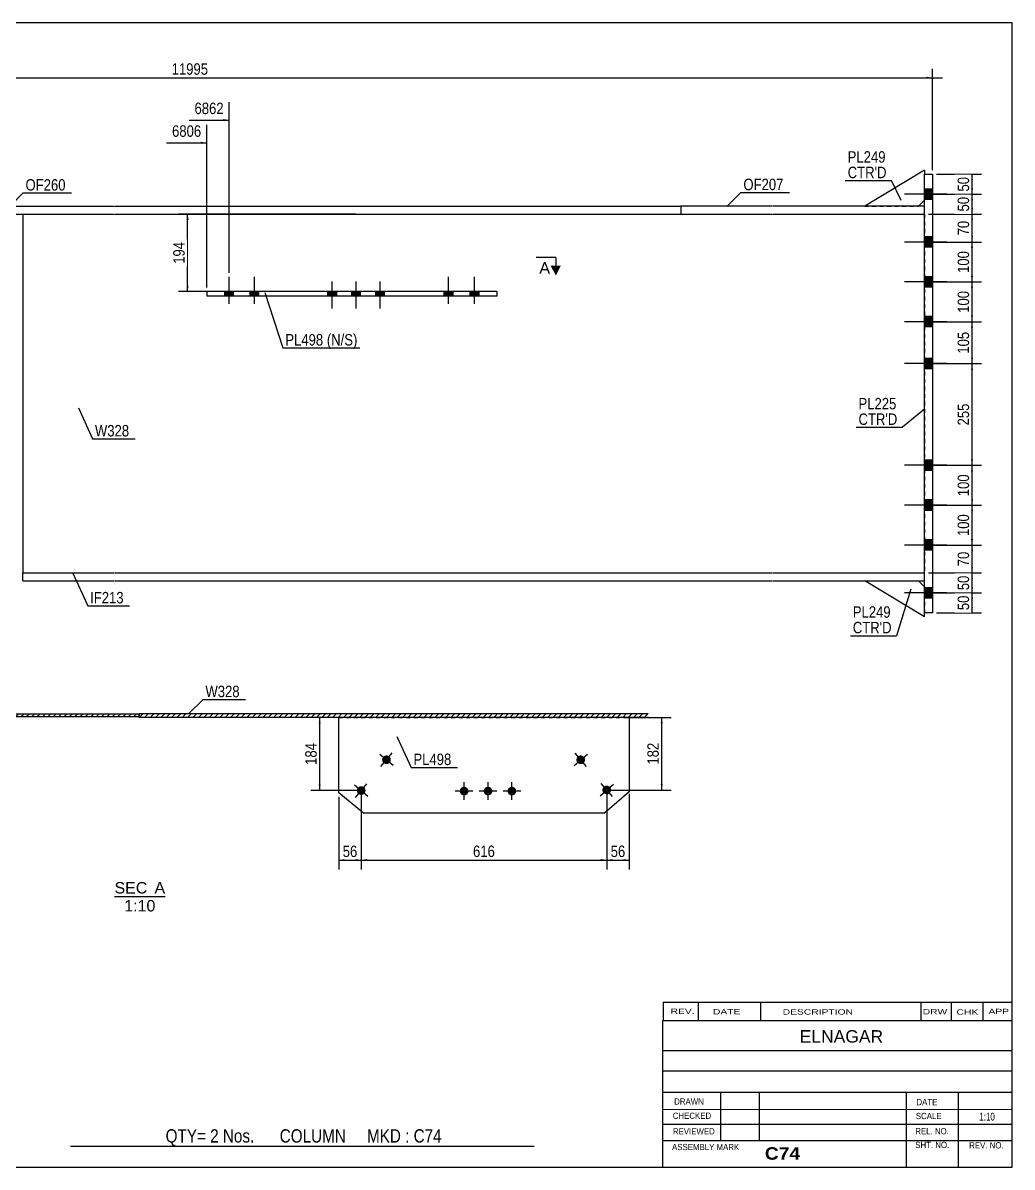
# Model space of a CAD drawing. Header units: millimetres. Extents: x -322 to 91, y -152 to 135.
# Drawn here: x -157.1 to 91, y -152.3 to 134.7 of the extents above; entities that cross this region are included whole.
import ezdxf

# ---------------------------------------------------------------- set-up
doc = ezdxf.new("R2010")
doc.units = ezdxf.units.MM
doc.linetypes.add('DXK_LINE_DOT1', pattern=[1.8814, 0.9407, -0.9407])
doc.styles.add('Arial', font='ARIAL.TTF', dxfattribs={"height": 0.2})
doc.styles.add('Arial Bold', font='ARIALBD.TTF', dxfattribs={"height": 0.2})
doc.styles.add('Arial Narrow', font='ARIALN.TTF', dxfattribs={"height": 0.2})

# ---------------------------------------------------------------- blocks, each defined once
blk = doc.blocks.new('Unknown-623345003-1210')
at = {"color": 5, "linetype": 'Continuous'}
for p, q in [((90.99, 134.65), (-319.01, 134.65)), ((-319.01, 134.65), (-319.01, -152.35)), ((90.99, -152.35), (90.99, 134.65)), ((-319.01, -152.35), (90.99, -152.35))]:
    blk.add_line(p, q, dxfattribs=at)
at = {"color": 174, "linetype": 'Continuous', "style": 'Arial'}
blk.add_text('Tekla structures', height=1.9102, rotation=90, dxfattribs=at).set_placement((-319.51, -151.85))
blk = doc.blocks.new('Unknown-623345003-12 - 4708')
at = {"color": 1, "linetype": 'Continuous'}
blk.add_line((-134.13, -84.47), (-121.45, -84.47), dxfattribs=at)
at = {"color": 0, "linetype": 'Continuous'}
for points in [[(-125.91, -83.72), (-125.91, -80.72), (-134.13, -80.72), (-134.13, -83.72)], [(-121.45, -83.72), (-121.45, -80.72), (-124.11, -80.72), (-124.11, -83.72)], [(-123.9, -88.22), (-123.9, -85.22), (-131.68, -85.22), (-131.68, -88.22)]]:
    blk.add_wipeout(points, dxfattribs=at)
at = {"color": 136, "linetype": 'Continuous', "style": 'Arial'}
for s, height, p in [('SEC', 2.865, (-134.13, -83.72)), ('A', 2.87, (-124.11, -83.72)), ('1:10', 2.865, (-131.68, -88.22))]:
    blk.add_text(s, height=height, dxfattribs=at).set_placement(p)
blk = doc.blocks.new('Bolt-623345003-1234 - 1231')
at = {"linetype": 'Continuous'}
for points in [[(-78.49, 67.28), (-80.69, 67.28), (-80.69, 66.08), (-78.49, 66.08)], [(-72.49, 67.28), (-74.69, 67.28), (-74.69, 66.08), (-72.49, 66.08)], [(-66.49, 67.28), (-68.69, 67.28), (-68.69, 66.08), (-66.49, 66.08)]]:
    blk.add_hatch(color=3, dxfattribs=at).paths.add_polyline_path(points)
at = {"color": 3, "linetype": 'Continuous'}
for p, q in [((-79.59, 69.78), (-79.59, 62.98)), ((-73.59, 69.78), (-73.59, 62.98)), ((-67.59, 69.78), (-67.59, 62.98)), ((-80.69, 67.28), (-80.69, 66.08)), ((-78.49, 67.28), (-78.49, 66.08)), ((-74.69, 67.28), (-74.69, 66.08)), ((-72.49, 67.28), (-72.49, 66.08)), ((-68.69, 67.28), (-68.69, 66.08)), ((-66.49, 67.28), (-66.49, 66.08))]:
    blk.add_line(p, q, dxfattribs=at)
blk = doc.blocks.new('Part-623345003-1303 - 1231')
at = {"color": 2, "linetype": 'Continuous'}
for p, q in [((69.03, 97.68), (54.03, 88.68)), ((69.03, 97.68), (69.03, 96.68)), ((67.53, 88.68), (69.03, 90.18))]:
    blk.add_line(p, q, dxfattribs=at)
at = {"color": 7, "linetype": 'DXK_LINE_DOT1'}
for p, q in [((69.03, 90.18), (69.03, 96.68)), ((54.03, 88.68), (67.53, 88.68))]:
    blk.add_line(p, q, dxfattribs=at)
blk = doc.blocks.new('Part-623345003-1332 - 1231')
at = {"color": 2, "linetype": 'Continuous'}
for p, q in [((69.03, 96.68), (71.03, 96.68)), ((69.03, -13.32), (69.03, 96.68)), ((71.03, 96.68), (71.03, -13.32)), ((71.03, -13.32), (69.03, -13.32))]:
    blk.add_line(p, q, dxfattribs=at)
blk = doc.blocks.new('Part-623345003-1361 - 1231')
at = {"color": 2, "linetype": 'Continuous'}
for p, q in [((69.03, -14.32), (54.03, -5.32)), ((67.53, -5.32), (69.03, -6.82)), ((69.03, -14.32), (69.03, -13.32))]:
    blk.add_line(p, q, dxfattribs=at)
at = {"color": 7, "linetype": 'DXK_LINE_DOT1'}
for p, q in [((54.03, -5.32), (67.53, -5.32)), ((69.03, -6.82), (69.03, -13.32))]:
    blk.add_line(p, q, dxfattribs=at)
blk = doc.blocks.new('Bolt-623345003-1441 - 1231')
at = {"linetype": 'Continuous'}
for points in [[(69.03, 92.98), (69.03, 90.38), (71.03, 90.38), (71.03, 92.98)], [(69.03, 92.98), (69.03, 90.38), (71.03, 90.38), (71.03, 92.98)], [(69.03, 80.98), (69.03, 78.38), (71.03, 78.38), (71.03, 80.98)], [(69.03, 80.98), (69.03, 78.38), (71.03, 78.38), (71.03, 80.98)], [(69.03, 70.98), (69.03, 68.38), (71.03, 68.38), (71.03, 70.98)], [(69.03, 70.98), (69.03, 68.38), (71.03, 68.38), (71.03, 70.98)], [(69.03, 60.98), (69.03, 58.38), (71.03, 58.38), (71.03, 60.98)], [(69.03, 60.98), (69.03, 58.38), (71.03, 58.38), (71.03, 60.98)], [(69.03, 50.48), (69.03, 47.88), (71.03, 47.88), (71.03, 50.48)], [(69.03, 50.48), (69.03, 47.88), (71.03, 47.88), (71.03, 50.48)], [(69.03, 24.98), (69.03, 22.38), (71.03, 22.38), (71.03, 24.98)], [(69.03, 24.98), (69.03, 22.38), (71.03, 22.38), (71.03, 24.98)], [(69.03, 14.98), (69.03, 12.38), (71.03, 12.38), (71.03, 14.98)], [(69.03, 14.98), (69.03, 12.38), (71.03, 12.38), (71.03, 14.98)], [(69.03, 4.98), (69.03, 2.38), (71.03, 2.38), (71.03, 4.98)], [(69.03, 4.98), (69.03, 2.38), (71.03, 2.38), (71.03, 4.98)], [(69.03, -7.02), (69.03, -9.62), (71.03, -9.62), (71.03, -7.02)], [(69.03, -7.02), (69.03, -9.62), (71.03, -9.62), (71.03, -7.02)]]:
    blk.add_hatch(color=3, dxfattribs=at).paths.add_polyline_path(points)
at = {"color": 3, "linetype": 'Continuous'}
for p, q in [((71.03, 92.98), (69.03, 92.98)), ((71.03, 92.98), (69.03, 92.98)), ((74.62, 91.68), (64.03, 91.68)), ((74.62, 91.68), (64.03, 91.68)), ((71.03, 90.38), (69.03, 90.38)), ((71.03, 90.38), (69.03, 90.38)), ((71.03, 80.98), (69.03, 80.98)), ((71.03, 80.98), (69.03, 80.98)), ((74.62, 79.68), (64.03, 79.68)), ((74.62, 79.68), (64.03, 79.68)), ((71.03, 78.38), (69.03, 78.38)), ((71.03, 78.38), (69.03, 78.38)), ((74.62, 69.68), (64.03, 69.68)), ((74.62, 69.68), (64.03, 69.68)), ((71.03, 70.98), (69.03, 70.98)), ((71.03, 70.98), (69.03, 70.98)), ((71.03, 68.38), (69.03, 68.38)), ((71.03, 68.38), (69.03, 68.38)), ((71.03, 60.98), (69.03, 60.98)), ((71.03, 60.98), (69.03, 60.98)), ((74.62, 59.68), (64.03, 59.68)), ((74.62, 59.68), (64.03, 59.68)), ((71.03, 58.38), (69.03, 58.38)), ((71.03, 58.38), (69.03, 58.38)), ((74.62, 49.18), (64.03, 49.18)), ((74.62, 49.18), (64.03, 49.18)), ((71.03, 50.48), (69.03, 50.48)), ((71.03, 50.48), (69.03, 50.48)), ((71.03, 47.88), (69.03, 47.88)), ((71.03, 47.88), (69.03, 47.88)), ((74.62, 23.68), (64.03, 23.68)), ((74.62, 23.68), (64.03, 23.68)), ((71.03, 24.98), (69.03, 24.98)), ((71.03, 24.98), (69.03, 24.98)), ((71.03, 22.38), (69.03, 22.38)), ((71.03, 22.38), (69.03, 22.38)), ((71.03, 14.98), (69.03, 14.98)), ((71.03, 14.98), (69.03, 14.98)), ((74.62, 13.68), (64.03, 13.68)), ((74.62, 13.68), (64.03, 13.68)), ((71.03, 12.38), (69.03, 12.38)), ((71.03, 12.38), (69.03, 12.38)), ((74.62, 3.68), (64.03, 3.68)), ((74.62, 3.68), (64.03, 3.68)), ((71.03, 4.98), (69.03, 4.98)), ((71.03, 4.98), (69.03, 4.98)), ((71.03, 2.38), (69.03, 2.38)), ((71.03, 2.38), (69.03, 2.38)), ((74.62, -8.32), (64.03, -8.32)), ((74.62, -8.32), (64.03, -8.32)), ((71.03, -7.02), (69.03, -7.02)), ((71.03, -7.02), (69.03, -7.02)), ((71.03, -9.62), (69.03, -9.62)), ((71.03, -9.62), (69.03, -9.62))]:
    blk.add_line(p, q, dxfattribs=at)
blk = doc.blocks.new('Part-623345003-1479 - 1231')
at = {"color": 2, "linetype": 'Continuous'}
for p, q in [((-157.11, -5.32), (-157.11, -3.32)), ((-157.11, -3.32), (-134.11, -3.32)), ((-157.11, -5.32), (-134.11, -5.32)), ((-134.01, -3.32), (-15.17, -3.32)), ((-134.01, -5.32), (-15.17, -5.32)), ((-15.07, -3.32), (30.93, -3.32)), ((-15.07, -5.32), (30.93, -5.32)), ((31.03, -3.32), (69.03, -3.32)), ((31.03, -5.32), (69.03, -5.32)), ((69.03, -5.32), (69.03, -3.32))]:
    blk.add_line(p, q, dxfattribs=at)
blk = doc.blocks.new('Bolt-623345003-1548 - 1231')
at = {"linetype": 'Continuous'}
for points in [[(-51.43, 66.08), (-49.23, 66.08), (-49.23, 67.28), (-51.43, 67.28)], [(-44.91, 66.08), (-42.71, 66.08), (-42.71, 67.28), (-44.91, 67.28)]]:
    blk.add_hatch(color=3, dxfattribs=at).paths.add_polyline_path(points)
at = {"color": 3, "linetype": 'Continuous'}
for p, q in [((-50.33, 64.18), (-50.33, 70.98)), ((-43.81, 64.18), (-43.81, 70.98)), ((-51.43, 66.08), (-51.43, 67.28)), ((-49.23, 66.08), (-49.23, 67.28)), ((-44.91, 66.08), (-44.91, 67.28)), ((-42.71, 66.08), (-42.71, 67.28))]:
    blk.add_line(p, q, dxfattribs=at)
blk = doc.blocks.new('Part-623345003-1545 - 1231')
at = {"color": 2, "linetype": 'Continuous'}
for p, q in [((-187.11, 88.68), (-187.11, 86.68)), ((-187.11, 88.68), (-134.11, 88.68)), ((-187.11, 86.68), (-134.11, 86.68)), ((-134.01, 88.68), (-15.17, 88.68)), ((-134.01, 86.68), (-15.17, 86.68)), ((-15.07, 88.68), (7.93, 88.68)), ((-15.07, 86.68), (7.93, 86.68)), ((7.93, 88.68), (7.93, 86.68))]:
    blk.add_line(p, q, dxfattribs=at)
blk = doc.blocks.new('Bolt-623345003-1546 - 1231')
at = {"linetype": 'Continuous'}
for points in [[(-106.48, 66.08), (-104.28, 66.08), (-104.28, 67.28), (-106.48, 67.28)], [(-100.14, 66.08), (-97.94, 66.08), (-97.94, 67.28), (-100.14, 67.28)]]:
    blk.add_hatch(color=3, dxfattribs=at).paths.add_polyline_path(points)
at = {"color": 3, "linetype": 'Continuous'}
for p, q in [((-105.38, 64.18), (-105.38, 70.98)), ((-99.04, 64.18), (-99.04, 70.98)), ((-106.48, 66.08), (-106.48, 67.28)), ((-104.28, 66.08), (-104.28, 67.28)), ((-100.14, 66.08), (-100.14, 67.28)), ((-97.94, 66.08), (-97.94, 67.28))]:
    blk.add_line(p, q, dxfattribs=at)
blk = doc.blocks.new('Part-623345003-1553 - 1231')
at = {"color": 2, "linetype": 'Continuous'}
for p, q in [((7.93, 88.68), (7.93, 86.68)), ((30.93, 88.68), (7.93, 88.68)), ((7.93, 86.68), (30.93, 86.68)), ((69.03, 88.68), (31.03, 88.68)), ((31.03, 86.68), (69.03, 86.68)), ((69.03, 86.68), (69.03, 88.68))]:
    blk.add_line(p, q, dxfattribs=at)
blk = doc.blocks.new('Part-623345003-1558 - 1231')
at = {"color": 2, "linetype": 'Continuous'}
blk.add_line((-157.11, 86.68), (-157.11, -3.32), dxfattribs=at)
at = {"color": 7, "linetype": 'DXK_LINE_DOT1'}
for p, q in [((-157.11, 86.68), (-134.11, 86.68)), ((-134.01, 86.68), (-15.17, 86.68)), ((-15.07, 86.68), (30.93, 86.68)), ((31.03, 86.68), (69.03, 86.68)), ((69.03, 86.68), (69.03, -3.32)), ((-157.11, -3.32), (-134.11, -3.32)), ((-134.01, -3.32), (-15.17, -3.32)), ((-15.07, -3.32), (30.93, -3.32)), ((31.03, -3.32), (69.03, -3.32))]:
    blk.add_line(p, q, dxfattribs=at)
blk = doc.blocks.new('Part-623345003-2107 - 1231')
at = {"color": 2, "linetype": 'Continuous'}
for p, q in [((-38.17, 67.28), (-111.01, 67.28)), ((-111.01, 67.28), (-111.01, 66.08)), ((-38.17, 66.08), (-111.01, 66.08)), ((-104.83, 66.08), (-104.83, 67.28)), ((-44.38, 66.08), (-44.38, 67.28)), ((-38.17, 66.08), (-38.17, 67.28))]:
    blk.add_line(p, q, dxfattribs=at)
blk = doc.blocks.new('Part-623345003-4717 - 4708')
at = {"linetype": 'Continuous'}
h = blk.add_hatch(dxfattribs=at)
h.set_pattern_fill('', scale=0.3, style=0, pattern_type=0)
h.set_pattern_definition([(45, (-0.2962, -38.53665), (-0.673519, 0.673519), [])])
h.paths.add_polyline_path([(-0.3, -39.54), (-0.3, -38.54), (-127.99, -38.54), (-127.99, -39.54)])
at = {"color": 2, "linetype": 'Continuous'}
for p, q in [((-127.99, -38.54), (-102.99, -38.54)), ((-127.99, -39.54), (-127.99, -38.54)), ((-102.99, -39.54), (-127.99, -39.54)), ((-102.89, -38.54), (-0.3, -38.54)), ((-0.3, -39.54), (-102.89, -39.54))]:
    blk.add_line(p, q, dxfattribs=at)
blk = doc.blocks.new('Part-623345003-4737 - 4708')
at = {"linetype": 'Continuous'}
h = blk.add_hatch(dxfattribs=at)
h.set_pattern_fill('', scale=0.3, style=0, pattern_type=0)
h.set_pattern_definition([(45, (-244.3778, -38.63665), (-0.673519, 0.673519), [])])
h.paths.add_polyline_path([(-127.99, -38.64), (-244.38, -38.64), (-244.38, -39.44), (-127.99, -39.44)])
at = {"color": 2, "linetype": 'Continuous'}
for p, q in [((-244.38, -38.64), (-153.09, -38.64)), ((-244.38, -39.44), (-244.38, -38.64)), ((-153.09, -39.44), (-244.38, -39.44)), ((-152.99, -38.64), (-127.99, -38.64)), ((-127.99, -39.44), (-152.99, -39.44)), ((-127.99, -38.64), (-127.99, -39.44))]:
    blk.add_line(p, q, dxfattribs=at)
blk = doc.blocks.new('Part-623345003-4730 - 4708')
at = {"color": 2, "linetype": 'Continuous'}
for p, q in [((-77.89, -58.45), (-77.89, -39.54)), ((-5.04, -39.54), (-5.04, -58.18)), ((-71.71, -63.53), (-77.89, -58.45)), ((-5.04, -58.18), (-11.26, -63.53)), ((-11.26, -63.53), (-71.71, -63.53))]:
    blk.add_line(p, q, dxfattribs=at)
at = {"color": 7, "linetype": 'DXK_LINE_DOT1'}
blk.add_line((-77.89, -39.54), (-5.04, -39.54), dxfattribs=at)
blk = doc.blocks.new('Bolt-623345003-4743 - 4708')
at = {"linetype": 'Continuous'}
for points in [[(-18.04, -50.89, -1), (-16.37, -49.46, -1)], [(-11.52, -58.48, -1), (-9.85, -57.04, -1)]]:
    blk.add_hatch(color=3, dxfattribs=at).paths.add_polyline_path(points)
at = {"color": 3, "linetype": 'Continuous'}
for p, q in [((-18.87, -51.61), (-15.54, -48.74)), ((-15.77, -51.85), (-18.64, -48.51)), ((-12.35, -59.19), (-9.02, -56.33)), ((-9.25, -59.43), (-12.12, -56.09))]:
    blk.add_line(p, q, dxfattribs=at)
blk = doc.blocks.new('Bolt-623345003-4744 - 4708')
at = {"linetype": 'Continuous'}
for points in [[(-66.77, -49.47, -1), (-65.07, -50.86, -1)], [(-73.11, -57.2, -1), (-71.41, -58.59, -1)]]:
    blk.add_hatch(color=3, dxfattribs=at).paths.add_polyline_path(points)
at = {"color": 3, "linetype": 'Continuous'}
for p, q in [((-67.62, -48.77), (-64.22, -51.56)), ((-67.31, -51.87), (-64.52, -48.47)), ((-73.96, -56.5), (-70.56, -59.29)), ((-73.66, -59.6), (-70.87, -56.2))]:
    blk.add_line(p, q, dxfattribs=at)
blk = doc.blocks.new('Bolt-623345003-4745 - 4708')
at = {"linetype": 'Continuous'}
for points in [[(-47.56, -58.03, -1), (-45.36, -58.03, -1)], [(-41.56, -58.03, -1), (-39.36, -58.03, -1)], [(-35.56, -58.03, -1), (-33.36, -58.03, -1)]]:
    blk.add_hatch(color=3, dxfattribs=at).paths.add_polyline_path(points)
at = {"color": 3, "linetype": 'Continuous'}
for p, q in [((-46.46, -60.23), (-46.46, -55.83)), ((-40.46, -60.23), (-40.46, -55.83)), ((-34.46, -60.23), (-34.46, -55.83)), ((-44.26, -58.03), (-48.66, -58.03)), ((-38.26, -58.03), (-42.66, -58.03)), ((-32.26, -58.03), (-36.66, -58.03))]:
    blk.add_line(p, q, dxfattribs=at)
blk = doc.blocks.new('StraightDimension-623345003-1815 - 1231')
at = {"linetype": 'Continuous'}
for points in [[(-300, 120.65), (-301.5, 120.9), (-300, 121.15)], [(69.53, 121.15), (71.03, 120.9), (69.53, 120.65)]]:
    blk.add_hatch(color=7, dxfattribs=at).paths.add_polyline_path(points)
at = {"color": 7, "linetype": 'Continuous'}
for p, q in [((-301.5, 120.9), (-304, 120.9)), ((-301.5, 91.18), (-301.5, 123.15)), ((-301.5, 120.9), (71.03, 120.9)), ((71.03, 97.68), (71.03, 123.15)), ((71.03, 120.9), (73.53, 120.9))]:
    blk.add_line(p, q, dxfattribs=at)
at = {"color": 0}
blk.add_wipeout([(-110.06, 121.05), (-110.06, 125.25), (-120.4, 125.25), (-120.4, 121.05)], dxfattribs=at)
at = {"color": 3, "style": 'Arial Narrow'}
blk.add_text('11995', height=2.863, dxfattribs=at).set_placement((-119.8, 121.65))
blk = doc.blocks.new('StraightDimension-623345003-4578 - 1231')
at = {"linetype": 'Continuous'}
for points in [[(80.69, 22.18), (80.94, 23.68), (81.19, 22.18)], [(81.19, 15.18), (80.94, 13.68), (80.69, 15.18)]]:
    blk.add_hatch(color=7, dxfattribs=at).paths.add_polyline_path(points)
at = {"color": 7, "linetype": 'Continuous'}
for p, q in [((70.03, 23.68), (83.34, 23.68)), ((80.94, 13.68), (80.94, 23.68)), ((70.03, 13.68), (83.34, 13.68))]:
    blk.add_line(p, q, dxfattribs=at)
at = {"color": 0}
blk.add_wipeout([(80.79, 22.02), (76.59, 22.02), (76.59, 15.33), (80.79, 15.33)], dxfattribs=at)
at = {"color": 3, "style": 'Arial Narrow'}
blk.add_text('100', height=2.863, rotation=90.0002, dxfattribs=at).set_placement((80.19, 15.93))
blk = doc.blocks.new('StraightDimension-623345003-5967 - 1231')
at = {"linetype": 'Continuous'}
blk.add_hatch(color=7, dxfattribs=at).paths.add_polyline_path([(-112.51, 104.83), (-111.01, 104.58), (-112.51, 104.33)])
at = {"color": 7, "linetype": 'Continuous'}
for p, q in [((-111.01, 68.28), (-111.01, 109.08)), ((-121.08, 104.58), (-111.01, 104.58))]:
    blk.add_line(p, q, dxfattribs=at)
at = {"color": 0}
blk.add_wipeout([(-111.79, 105.48), (-111.79, 109.68), (-120.3, 109.68), (-120.3, 105.48)], dxfattribs=at)
at = {"color": 3, "style": 'Arial Narrow'}
blk.add_text('6806', height=2.863, dxfattribs=at).set_placement((-119.7, 106.08))
blk = doc.blocks.new('StraightDimension-623345003-3704 - 1231')
at = {"linetype": 'Continuous'}
for points in [[(-116.05, 85.18), (-115.8, 86.68), (-115.55, 85.18)], [(-115.55, 68.78), (-115.8, 67.28), (-116.05, 68.78)]]:
    blk.add_hatch(color=7, dxfattribs=at).paths.add_polyline_path(points)
at = {"color": 7, "linetype": 'Continuous'}
for p, q in [((-73.59, 86.68), (-118.05, 86.68)), ((-115.8, 67.28), (-115.8, 86.68)), ((-94.64, 67.28), (-118.05, 67.28))]:
    blk.add_line(p, q, dxfattribs=at)
at = {"color": 0}
blk.add_wipeout([(-115.95, 80.32), (-120.15, 80.32), (-120.15, 73.63), (-115.95, 73.63)], dxfattribs=at)
at = {"color": 3, "style": 'Arial Narrow'}
blk.add_text('194', height=2.863, rotation=90.0002, dxfattribs=at).set_placement((-116.55, 74.23))
blk = doc.blocks.new('StraightDimension-623345003-4577 - 1231')
at = {"linetype": 'Continuous'}
for points in [[(80.69, 47.68), (80.94, 49.18), (81.19, 47.68)], [(81.19, 25.18), (80.94, 23.68), (80.69, 25.18)]]:
    blk.add_hatch(color=7, dxfattribs=at).paths.add_polyline_path(points)
at = {"color": 7, "linetype": 'Continuous'}
for p, q in [((70.03, 49.18), (83.34, 49.18)), ((80.94, 23.68), (80.94, 49.18)), ((70.03, 23.68), (83.34, 23.68))]:
    blk.add_line(p, q, dxfattribs=at)
at = {"color": 0}
blk.add_wipeout([(80.79, 39.77), (76.59, 39.77), (76.59, 33.08), (80.79, 33.08)], dxfattribs=at)
at = {"color": 3, "style": 'Arial Narrow'}
blk.add_text('255', height=2.863, rotation=90.0002, dxfattribs=at).set_placement((80.19, 33.68))
blk = doc.blocks.new('StraightDimension-623345003-4573 - 1231')
at = {"linetype": 'Continuous'}
for points in [[(80.69, 85.18), (80.94, 86.68), (81.19, 85.18)], [(81.19, 81.18), (80.94, 79.68), (80.69, 81.18)]]:
    blk.add_hatch(color=7, dxfattribs=at).paths.add_polyline_path(points)
at = {"color": 7, "linetype": 'Continuous'}
for p, q in [((70.03, 86.68), (83.34, 86.68)), ((80.94, 79.68), (80.94, 86.68)), ((70.03, 79.68), (83.34, 79.68))]:
    blk.add_line(p, q, dxfattribs=at)
at = {"color": 0}
blk.add_wipeout([(80.79, 85.6), (76.59, 85.6), (76.59, 80.75), (80.79, 80.75)], dxfattribs=at)
at = {"color": 3, "style": 'Arial Narrow'}
blk.add_text('70', height=2.863, rotation=90.0002, dxfattribs=at).set_placement((80.19, 81.35))
blk = doc.blocks.new('StraightDimension-623345003-4580 - 1231')
at = {"linetype": 'Continuous'}
for points in [[(80.69, 2.18), (80.94, 3.68), (81.19, 2.18)], [(81.19, -1.82), (80.94, -3.32), (80.69, -1.82)]]:
    blk.add_hatch(color=7, dxfattribs=at).paths.add_polyline_path(points)
at = {"color": 7, "linetype": 'Continuous'}
for p, q in [((70.03, 3.68), (83.34, 3.68)), ((80.94, -3.32), (80.94, 3.68)), ((70.03, -3.32), (83.34, -3.32))]:
    blk.add_line(p, q, dxfattribs=at)
at = {"color": 0}
blk.add_wipeout([(80.79, 2.6), (76.59, 2.6), (76.59, -2.25), (80.79, -2.25)], dxfattribs=at)
at = {"color": 3, "style": 'Arial Narrow'}
blk.add_text('70', height=2.863, rotation=90.0002, dxfattribs=at).set_placement((80.19, -1.65))
blk = doc.blocks.new('StraightDimension-623345003-4574 - 1231')
at = {"linetype": 'Continuous'}
for points in [[(80.69, 78.18), (80.94, 79.68), (81.19, 78.18)], [(81.19, 71.18), (80.94, 69.68), (80.69, 71.18)]]:
    blk.add_hatch(color=7, dxfattribs=at).paths.add_polyline_path(points)
at = {"color": 7, "linetype": 'Continuous'}
for p, q in [((70.03, 79.68), (83.34, 79.68)), ((80.94, 69.68), (80.94, 79.68)), ((70.03, 69.68), (83.34, 69.68))]:
    blk.add_line(p, q, dxfattribs=at)
at = {"color": 0}
blk.add_wipeout([(80.79, 78.02), (76.59, 78.02), (76.59, 71.33), (80.79, 71.33)], dxfattribs=at)
at = {"color": 3, "style": 'Arial Narrow'}
blk.add_text('100', height=2.863, rotation=90.0002, dxfattribs=at).set_placement((80.19, 71.93))
blk = doc.blocks.new('StraightDimension-623345003-4571 - 1231')
at = {"linetype": 'Continuous'}
for points in [[(80.69, 95.18), (80.94, 96.68), (81.19, 95.18)], [(81.19, 93.18), (80.94, 91.68), (80.69, 93.18)]]:
    blk.add_hatch(color=7, dxfattribs=at).paths.add_polyline_path(points)
at = {"color": 7, "linetype": 'Continuous'}
for p, q in [((72.03, 96.68), (83.34, 96.68)), ((80.94, 91.68), (80.94, 96.68)), ((70.03, 91.68), (83.34, 91.68))]:
    blk.add_line(p, q, dxfattribs=at)
at = {"color": 0}
blk.add_wipeout([(80.79, 96.6), (76.59, 96.6), (76.59, 91.75), (80.79, 91.75)], dxfattribs=at)
at = {"color": 3, "style": 'Arial Narrow'}
blk.add_text('50', height=2.863, rotation=90.0002, dxfattribs=at).set_placement((80.19, 92.35))
blk = doc.blocks.new('StraightDimension-623345003-4572 - 1231')
at = {"linetype": 'Continuous'}
for points in [[(80.69, 90.18), (80.94, 91.68), (81.19, 90.18)], [(81.19, 88.18), (80.94, 86.68), (80.69, 88.18)]]:
    blk.add_hatch(color=7, dxfattribs=at).paths.add_polyline_path(points)
at = {"color": 7, "linetype": 'Continuous'}
for p, q in [((70.03, 91.68), (83.34, 91.68)), ((80.94, 86.68), (80.94, 91.68)), ((70.03, 86.68), (83.34, 86.68))]:
    blk.add_line(p, q, dxfattribs=at)
at = {"color": 0}
blk.add_wipeout([(80.79, 91.6), (76.59, 91.6), (76.59, 86.75), (80.79, 86.75)], dxfattribs=at)
at = {"color": 3, "style": 'Arial Narrow'}
blk.add_text('50', height=2.863, rotation=90.0002, dxfattribs=at).set_placement((80.19, 87.35))
blk = doc.blocks.new('StraightDimension-623345003-4575 - 1231')
at = {"linetype": 'Continuous'}
for points in [[(80.69, 68.18), (80.94, 69.68), (81.19, 68.18)], [(81.19, 61.18), (80.94, 59.68), (80.69, 61.18)]]:
    blk.add_hatch(color=7, dxfattribs=at).paths.add_polyline_path(points)
at = {"color": 7, "linetype": 'Continuous'}
for p, q in [((70.03, 69.68), (83.34, 69.68)), ((80.94, 59.68), (80.94, 69.68)), ((70.03, 59.68), (83.34, 59.68))]:
    blk.add_line(p, q, dxfattribs=at)
at = {"color": 0}
blk.add_wipeout([(80.79, 68.02), (76.59, 68.02), (76.59, 61.33), (80.79, 61.33)], dxfattribs=at)
at = {"color": 3, "style": 'Arial Narrow'}
blk.add_text('100', height=2.863, rotation=90.0002, dxfattribs=at).set_placement((80.19, 61.93))
blk = doc.blocks.new('StraightDimension-623345003-4576 - 1231')
at = {"linetype": 'Continuous'}
for points in [[(80.69, 58.18), (80.94, 59.68), (81.19, 58.18)], [(81.19, 50.68), (80.94, 49.18), (80.69, 50.68)]]:
    blk.add_hatch(color=7, dxfattribs=at).paths.add_polyline_path(points)
at = {"color": 7, "linetype": 'Continuous'}
for p, q in [((70.03, 59.68), (83.34, 59.68)), ((80.94, 49.18), (80.94, 59.68)), ((70.03, 49.18), (83.34, 49.18))]:
    blk.add_line(p, q, dxfattribs=at)
at = {"color": 0}
blk.add_wipeout([(80.79, 57.77), (76.59, 57.77), (76.59, 51.08), (80.79, 51.08)], dxfattribs=at)
at = {"color": 3, "style": 'Arial Narrow'}
blk.add_text('105', height=2.863, rotation=90.0002, dxfattribs=at).set_placement((80.19, 51.68))
blk = doc.blocks.new('StraightDimension-623345003-4579 - 1231')
at = {"linetype": 'Continuous'}
for points in [[(80.69, 12.18), (80.94, 13.68), (81.19, 12.18)], [(81.19, 5.18), (80.94, 3.68), (80.69, 5.18)]]:
    blk.add_hatch(color=7, dxfattribs=at).paths.add_polyline_path(points)
at = {"color": 7, "linetype": 'Continuous'}
for p, q in [((70.03, 13.68), (83.34, 13.68)), ((80.94, 3.68), (80.94, 13.68)), ((70.03, 3.68), (83.34, 3.68))]:
    blk.add_line(p, q, dxfattribs=at)
at = {"color": 0}
blk.add_wipeout([(80.79, 12.02), (76.59, 12.02), (76.59, 5.33), (80.79, 5.33)], dxfattribs=at)
at = {"color": 3, "style": 'Arial Narrow'}
blk.add_text('100', height=2.863, rotation=90.0002, dxfattribs=at).set_placement((80.19, 5.93))
blk = doc.blocks.new('StraightDimension-623345003-4581 - 1231')
at = {"linetype": 'Continuous'}
for points in [[(80.69, -4.82), (80.94, -3.32), (81.19, -4.82)], [(81.19, -6.82), (80.94, -8.32), (80.69, -6.82)]]:
    blk.add_hatch(color=7, dxfattribs=at).paths.add_polyline_path(points)
at = {"color": 7, "linetype": 'Continuous'}
for p, q in [((70.03, -3.32), (83.34, -3.32)), ((80.94, -8.32), (80.94, -3.32)), ((70.03, -8.32), (83.34, -8.32))]:
    blk.add_line(p, q, dxfattribs=at)
at = {"color": 0}
blk.add_wipeout([(80.79, -3.4), (76.59, -3.4), (76.59, -8.25), (80.79, -8.25)], dxfattribs=at)
at = {"color": 3, "style": 'Arial Narrow'}
blk.add_text('50', height=2.863, rotation=90.0002, dxfattribs=at).set_placement((80.19, -7.65))
blk = doc.blocks.new('StraightDimension-623345003-4582 - 1231')
at = {"linetype": 'Continuous'}
for points in [[(80.69, -9.82), (80.94, -8.32), (81.19, -9.82)], [(81.19, -11.82), (80.94, -13.32), (80.69, -11.82)]]:
    blk.add_hatch(color=7, dxfattribs=at).paths.add_polyline_path(points)
at = {"color": 7, "linetype": 'Continuous'}
for p, q in [((70.03, -8.32), (83.34, -8.32)), ((80.94, -13.32), (80.94, -8.32)), ((72.03, -13.32), (83.34, -13.32))]:
    blk.add_line(p, q, dxfattribs=at)
at = {"color": 0}
blk.add_wipeout([(80.79, -8.4), (76.59, -8.4), (76.59, -13.25), (80.79, -13.25)], dxfattribs=at)
at = {"color": 3, "style": 'Arial Narrow'}
blk.add_text('50', height=2.863, rotation=90.0002, dxfattribs=at).set_placement((80.19, -12.65))
blk = doc.blocks.new('StraightDimension-623345003-5966 - 1231')
at = {"linetype": 'Continuous'}
blk.add_hatch(color=7, dxfattribs=at).paths.add_polyline_path([(-106.88, 110.53), (-105.38, 110.28), (-106.88, 110.03)])
at = {"color": 7, "linetype": 'Continuous'}
for p, q in [((-105.38, 71.98), (-105.38, 114.78)), ((-115.45, 110.28), (-105.38, 110.28))]:
    blk.add_line(p, q, dxfattribs=at)
at = {"color": 0}
blk.add_wipeout([(-106.16, 111.18), (-106.16, 115.38), (-114.67, 115.38), (-114.67, 111.18)], dxfattribs=at)
at = {"color": 3, "style": 'Arial Narrow'}
blk.add_text('6862', height=2.863, dxfattribs=at).set_placement((-114.07, 111.78))
blk = doc.blocks.new('StraightDimension-623345003-6435 - 4708')
at = {"linetype": 'Continuous'}
for points in [[(2.86, -41.04), (3.11, -39.54), (3.36, -41.04)], [(3.36, -56.26), (3.11, -57.76), (2.86, -56.26)]]:
    blk.add_hatch(color=7, dxfattribs=at).paths.add_polyline_path(points)
at = {"color": 7, "linetype": 'Continuous'}
for p, q in [((-6.05, -39.54), (5.51, -39.54)), ((3.11, -57.76), (3.11, -39.54)), ((-9.69, -57.76), (5.51, -57.76))]:
    blk.add_line(p, q, dxfattribs=at)
at = {"color": 0}
blk.add_wipeout([(2.96, -45.31), (-1.24, -45.31), (-1.24, -51.99), (2.96, -51.99)], dxfattribs=at)
at = {"color": 3, "style": 'Arial Narrow'}
blk.add_text('182', height=2.863, rotation=90.0002, dxfattribs=at).set_placement((2.36, -51.39))
blk = doc.blocks.new('StraightDimension-623345003-6404 - 4708')
at = {"linetype": 'Continuous'}
for points in [[(-9.19, -75.57), (-10.69, -75.32), (-9.19, -75.07)], [(-6.54, -75.07), (-5.04, -75.32), (-6.54, -75.57)]]:
    blk.add_hatch(color=7, dxfattribs=at).paths.add_polyline_path(points)
at = {"color": 7, "linetype": 'Continuous'}
for p, q in [((-10.69, -58.76), (-10.69, -77.72)), ((-5.04, -58.76), (-5.04, -77.72)), ((-10.69, -75.32), (-5.04, -75.32))]:
    blk.add_line(p, q, dxfattribs=at)
at = {"color": 0}
blk.add_wipeout([(-5.44, -75.17), (-5.44, -70.97), (-10.29, -70.97), (-10.29, -75.17)], dxfattribs=at)
at = {"color": 3, "style": 'Arial Narrow'}
blk.add_text('56', height=2.863, dxfattribs=at).set_placement((-9.69, -74.57))
blk = doc.blocks.new('StraightDimension-623345003-6405 - 4708')
at = {"linetype": 'Continuous'}
for points in [[(-70.76, -75.57), (-72.26, -75.32), (-70.76, -75.07)], [(-12.19, -75.07), (-10.69, -75.32), (-12.19, -75.57)]]:
    blk.add_hatch(color=7, dxfattribs=at).paths.add_polyline_path(points)
at = {"color": 7, "linetype": 'Continuous'}
for p, q in [((-72.26, -58.9), (-72.26, -77.72)), ((-10.69, -58.76), (-10.69, -77.72)), ((-72.26, -75.32), (-10.69, -75.32))]:
    blk.add_line(p, q, dxfattribs=at)
at = {"color": 0}
blk.add_wipeout([(-38.13, -75.17), (-38.13, -70.97), (-44.82, -70.97), (-44.82, -75.17)], dxfattribs=at)
at = {"color": 3, "style": 'Arial Narrow'}
blk.add_text('616', height=2.863, dxfattribs=at).set_placement((-44.22, -74.57))
blk = doc.blocks.new('StraightDimension-623345003-6406 - 4708')
at = {"linetype": 'Continuous'}
for points in [[(-76.39, -75.57), (-77.89, -75.32), (-76.39, -75.07)], [(-73.76, -75.07), (-72.26, -75.32), (-73.76, -75.57)]]:
    blk.add_hatch(color=7, dxfattribs=at).paths.add_polyline_path(points)
at = {"color": 7, "linetype": 'Continuous'}
for p, q in [((-77.89, -59.45), (-77.89, -77.72)), ((-72.26, -58.9), (-72.26, -77.72)), ((-77.89, -75.32), (-72.26, -75.32))]:
    blk.add_line(p, q, dxfattribs=at)
at = {"color": 0}
blk.add_wipeout([(-72.65, -75.17), (-72.65, -70.97), (-77.5, -70.97), (-77.5, -75.17)], dxfattribs=at)
at = {"color": 3, "style": 'Arial Narrow'}
blk.add_text('56', height=2.863, dxfattribs=at).set_placement((-76.9, -74.57))
blk = doc.blocks.new('StraightDimension-623345003-6472 - 4708')
at = {"linetype": 'Continuous'}
for points in [[(-82.93, -41.04), (-82.68, -39.54), (-82.43, -41.04)], [(-82.43, -56.4), (-82.68, -57.9), (-82.93, -56.4)]]:
    blk.add_hatch(color=7, dxfattribs=at).paths.add_polyline_path(points)
at = {"color": 7, "linetype": 'Continuous'}
for p, q in [((-75.09, -39.54), (-84.93, -39.54)), ((-82.68, -57.9), (-82.68, -39.54)), ((-73.26, -57.9), (-84.93, -57.9))]:
    blk.add_line(p, q, dxfattribs=at)
at = {"color": 0}
blk.add_wipeout([(-82.83, -45.37), (-87.03, -45.37), (-87.03, -52.06), (-82.83, -52.06)], dxfattribs=at)
at = {"color": 3, "style": 'Arial Narrow'}
blk.add_text('184', height=2.863, rotation=90.0002, dxfattribs=at).set_placement((-83.43, -51.46))
blk = doc.blocks.new('CBS_CALLOFF-623345003-6720')
at = {"color": 7, "linetype": 'Continuous'}
blk.add_line((-145.14, -147.08), (-28.9, -147.1), dxfattribs=at)
at = {"color": 3, "linetype": 'Continuous', "style": 'Arial Narrow'}
blk.add_text('QTY= 2 Nos.      COLUMN     MKD : C74', height=3.3405, dxfattribs=at).set_placement((-121.31, -146.19))
blk = doc.blocks.new('CBS_NAME_BLOG-623345003-6721')
at = {"color": 7, "linetype": 'Continuous'}
for p, q in [((3.39, -115.6), (90.91, -115.6)), ((3.39, -152.31), (3.39, -115.6)), ((3.4, -123.13), (90.91, -123.13)), ((3.47, -128.19), (90.99, -128.19)), ((3.39, -133.56), (90.91, -133.56)), ((17.92, -145.67), (17.92, -133.57)), ((27.6, -145.64), (27.6, -133.57)), ((64.52, -152.31), (64.52, -133.58)), ((77.57, -152.31), (77.57, -133.56)), ((3.4, -137.86), (90.99, -137.84)), ((3.39, -141.61), (90.91, -141.61)), ((3.39, -145.65), (90.91, -145.65)), ((3.39, -152.35), (90.99, -152.35))]:
    blk.add_line(p, q, dxfattribs=at)
at = {"color": 3, "linetype": 'Continuous', "style": 'Arial'}
blk.add_text('ELNAGAR', height=3.133, dxfattribs=at).set_placement((37.72, -121.13))
at = {"color": 3, "linetype": 'Continuous'}
for s, height, style, width, p in [('DRAWN', 1.566, 'Arial', 0.9, (6.23, -136.67)), ('DATE', 1.566, 'Arial', 0.9, (66.99, -136.83)), ('CHECKED', 1.566, 'Arial', 0.9, (5.88, -140.24)), ('SCALE', 1.566, 'Arial', 0.9, (66.84, -140.31)), ('1:10', 1.957, 'Arial Narrow', 0.9, (82.73, -140.67)), ('REVIEWED', 1.566, 'Arial', 0.9, (5.91, -144.16)), ('REL. NO.', 1.566, 'Arial', 0.9, (66.7, -144.11)), ('SHT. NO.', 1.566, 'Arial', 0.9, (66.69, -147.57)), ('REV. NO.', 1.566, 'Arial', 0.9, (80.22, -147.67)), ('ASSEMBLY MARK', 1.5663, 'Arial', 0.9, (5.7, -148.09)), ('C74', 3.131, 'Arial Bold', 1.1, (28.97, -150.49))]:
    blk.add_text(s, height=height, dxfattribs=dict(at, style=style, width=width)).set_placement(p)
blk = doc.blocks.new('CBS_REVISION-623345003-6722')
at = {"color": 7, "linetype": 'Continuous'}
for p, q in [((3.48, -110.97), (90.98, -110.97)), ((3.48, -110.97), (3.48, -115.6)), ((12.27, -110.97), (12.27, -115.6)), ((27.87, -110.97), (27.87, -115.54)), ((68.13, -110.97), (68.13, -115.6)), ((75.67, -110.97), (75.67, -115.6)), ((83.61, -110.97), (83.61, -115.6)), ((3.48, -115.6), (90.98, -115.6))]:
    blk.add_line(p, q, dxfattribs=at)
at = {"color": 7, "style": 'Arial Narrow', "width": 1.7}
for s, height, p in [('REV.', 1.326, (5.34, -113.92)), ('DATE', 1.326, (15.96, -114.04)), ('DESCRIPTION', 1.3257, (33.44, -114.09)), ('DRW', 1.326, (68.56, -114.03)), ('CHK', 1.326, (77.04, -114.12)), ('APP', 1.326, (85.05, -113.97))]:
    blk.add_text(s, height=height, dxfattribs=at).set_placement(p)
blk = doc.blocks.new('Mark-623345003-1328 - 1231')
at = {"color": 0}
blk.add_wipeout([(61.96, 37.72), (61.96, 40.72), (52.46, 40.72), (52.46, 37.72)], dxfattribs=at)
blk.add_wipeout([(61.96, 37.72), (61.96, 40.72), (52.46, 40.72), (52.46, 37.72)], dxfattribs=at)
blk.add_wipeout([(62.21, 33.82), (62.21, 36.82), (52.46, 36.82), (52.46, 33.82)], dxfattribs=at)
blk.add_wipeout([(62.21, 33.82), (62.21, 36.82), (52.46, 36.82), (52.46, 33.82)], dxfattribs=at)
at = {"color": 7, "linetype": 'Continuous'}
for p in [(69.03, 37.75), (51.86, 33.22)]:
    blk.add_line(p, (63.46, 33.22), dxfattribs=at)
at = {"color": 3, "style": 'Arial Narrow'}
blk.add_text('PL225', height=2.863, dxfattribs=at).set_placement((52.46, 37.72))
at = {"color": 1, "style": 'Arial Narrow'}
blk.add_text("CTR'D", height=2.863, dxfattribs=at).set_placement((52.46, 33.82))
blk = doc.blocks.new('Mark-623345003-1298 - 1231')
at = {"color": 0}
blk.add_wipeout([(59.25, 99.6), (59.25, 102.6), (49.75, 102.6), (49.75, 99.6)], dxfattribs=at)
blk.add_wipeout([(59.25, 99.6), (59.25, 102.6), (49.75, 102.6), (49.75, 99.6)], dxfattribs=at)
blk.add_wipeout([(59.5, 95.7), (59.5, 98.7), (49.75, 98.7), (49.75, 95.7)], dxfattribs=at)
blk.add_wipeout([(59.5, 95.7), (59.5, 98.7), (49.75, 98.7), (49.75, 95.7)], dxfattribs=at)
at = {"color": 7, "linetype": 'Continuous'}
for p in [(49.15, 95.1), (63.12, 90.09)]:
    blk.add_line(p, (60.75, 95.1), dxfattribs=at)
at = {"color": 3, "style": 'Arial Narrow'}
blk.add_text('PL249', height=2.863, dxfattribs=at).set_placement((49.75, 99.6))
at = {"color": 1, "style": 'Arial Narrow'}
blk.add_text("CTR'D", height=2.863, dxfattribs=at).set_placement((49.75, 95.7))
blk = doc.blocks.new('Mark-623345003-1554 - 1231')
at = {"color": 0}
blk.add_wipeout([(-130.46, 30.93), (-130.46, 33.93), (-139.04, 33.93), (-139.04, 30.93)], dxfattribs=at)
blk.add_wipeout([(-130.46, 30.93), (-130.46, 33.93), (-139.04, 33.93), (-139.04, 30.93)], dxfattribs=at)
at = {"color": 7, "linetype": 'Continuous'}
for p, q in [((-143.18, 38.06), (-139.64, 30.33)), ((-139.64, 30.33), (-128.96, 30.33))]:
    blk.add_line(p, q, dxfattribs=at)
at = {"color": 3, "style": 'Arial Narrow'}
blk.add_text('W328', height=2.863, dxfattribs=at).set_placement((-139.04, 30.93))
blk = doc.blocks.new('Mark-623345003-1541 - 1231')
at = {"color": 0}
blk.add_wipeout([(-146.4, 92.59), (-146.4, 95.59), (-156.45, 95.59), (-156.45, 92.59)], dxfattribs=at)
blk.add_wipeout([(-146.4, 92.59), (-146.4, 95.59), (-156.45, 95.59), (-156.45, 92.59)], dxfattribs=at)
at = {"color": 7, "linetype": 'Continuous'}
for p, q in [((-160.59, 88.46), (-157.05, 91.99)), ((-157.05, 91.99), (-144.9, 91.99))]:
    blk.add_line(p, q, dxfattribs=at)
at = {"color": 3, "style": 'Arial Narrow'}
blk.add_text('OF260', height=2.863, dxfattribs=at).set_placement((-156.45, 92.59))
blk = doc.blocks.new('Mark-623345003-1357 - 1231')
at = {"color": 0}
blk.add_wipeout([(60.53, -14.55), (60.53, -11.55), (51.03, -11.55), (51.03, -14.55)], dxfattribs=at)
blk.add_wipeout([(60.53, -14.55), (60.53, -11.55), (51.03, -11.55), (51.03, -14.55)], dxfattribs=at)
blk.add_wipeout([(60.78, -18.45), (60.78, -15.45), (51.03, -15.45), (51.03, -18.45)], dxfattribs=at)
blk.add_wipeout([(60.78, -18.45), (60.78, -15.45), (51.03, -15.45), (51.03, -18.45)], dxfattribs=at)
at = {"color": 7, "linetype": 'Continuous'}
for p in [(65.57, -7.42), (50.43, -19.05)]:
    blk.add_line(p, (62.03, -19.05), dxfattribs=at)
at = {"color": 3, "style": 'Arial Narrow'}
blk.add_text('PL249', height=2.863, dxfattribs=at).set_placement((51.03, -14.55))
at = {"color": 1, "style": 'Arial Narrow'}
blk.add_text("CTR'D", height=2.863, dxfattribs=at).set_placement((51.03, -18.45))
blk = doc.blocks.new('Mark-623345003-1475 - 1231')
at = {"color": 0}
blk.add_wipeout([(-131.85, -10.95), (-131.85, -7.95), (-140.25, -7.95), (-140.25, -10.95)], dxfattribs=at)
blk.add_wipeout([(-131.85, -10.95), (-131.85, -7.95), (-140.25, -7.95), (-140.25, -10.95)], dxfattribs=at)
at = {"color": 7, "linetype": 'Continuous'}
for p, q in [((-144.59, -3.41), (-140.85, -11.55)), ((-140.85, -11.55), (-130.35, -11.55))]:
    blk.add_line(p, q, dxfattribs=at)
at = {"color": 3, "style": 'Arial Narrow'}
blk.add_text('IF213', height=2.863, dxfattribs=at).set_placement((-140.25, -10.95))
blk = doc.blocks.new('Mark-623345003-2160 - 1231')
at = {"color": 0}
blk.add_wipeout([(-81.78, 53.73), (-81.78, 56.73), (-91.29, 56.73), (-91.29, 53.73)], dxfattribs=at)
blk.add_wipeout([(-81.78, 53.73), (-81.78, 56.73), (-91.29, 56.73), (-91.29, 53.73)], dxfattribs=at)
at = {"color": 7, "linetype": 'Continuous'}
blk.add_line((-96.41, 67.01), (-91.89, 53.13), dxfattribs=at)
at = {"color": 0}
blk.add_wipeout([(-73.22, 53.73), (-73.22, 56.73), (-80.88, 56.73), (-80.88, 53.73)], dxfattribs=at)
blk.add_wipeout([(-73.22, 53.73), (-73.22, 56.73), (-80.88, 56.73), (-80.88, 53.73)], dxfattribs=at)
at = {"color": 7, "linetype": 'Continuous'}
blk.add_line((-91.89, 53.13), (-72.62, 53.13), dxfattribs=at)
at = {"color": 3, "style": 'Arial Narrow'}
for s, p in [('PL498', (-91.29, 53.73)), ('(N/', (-80.88, 53.73)), ('S)', (-76.5, 53.73))]:
    blk.add_text(s, height=2.863, dxfattribs=at).set_placement(p)
blk = doc.blocks.new('Mark-623345003-1549 - 1231')
at = {"color": 0}
blk.add_wipeout([(33.64, 92.7), (33.64, 95.7), (23.59, 95.7), (23.59, 92.7)], dxfattribs=at)
blk.add_wipeout([(33.64, 92.7), (33.64, 95.7), (23.59, 95.7), (23.59, 92.7)], dxfattribs=at)
at = {"color": 7, "linetype": 'Continuous'}
for p, q in [((19.46, 88.56), (22.99, 92.1)), ((22.99, 92.1), (35.14, 92.1))]:
    blk.add_line(p, q, dxfattribs=at)
at = {"color": 3, "style": 'Arial Narrow'}
blk.add_text('OF207', height=2.863, dxfattribs=at).set_placement((23.59, 92.7))
blk = doc.blocks.new('SectionMark-623345003-4753 - 1231')
at = {"color": 7, "linetype": 'Continuous'}
for p, q in [((-295.1, 75.78), (-295.1, 73.78)), ((-23.42, 75.78), (-23.42, 73.78))]:
    blk.add_line(p, q, dxfattribs=at)
at = {"color": 0, "linetype": 'Continuous'}
for points in [[(-290.93, 71.78), (-290.93, 74.78), (-293.6, 74.78), (-293.6, 71.78)], [(-24.92, 71.78), (-24.92, 74.78), (-27.58, 74.78), (-27.58, 71.78)]]:
    blk.add_wipeout(points, dxfattribs=at)
at = {"linetype": 'Continuous'}
for points in [[(-293.85, 73.78), (-295.1, 71.28), (-296.47, 73.78)], [(-22.17, 73.78), (-23.42, 71.28), (-24.79, 73.78)]]:
    blk.add_hatch(color=7, dxfattribs=at).paths.add_polyline_path(points)
at = {"color": 7, "linetype": 'Continuous'}
for p, q in [((-295.1, 75.78), (-290.1, 75.78)), ((-23.42, 75.78), (-28.42, 75.78))]:
    blk.add_line(p, q, dxfattribs=at)
at = {"color": 136, "linetype": 'Continuous', "style": 'Arial'}
for p in [(-293.6, 71.78), (-27.58, 71.78)]:
    blk.add_text('A', height=2.87, dxfattribs=at).set_placement(p)
blk = doc.blocks.new('Mark-623345003-5281 - 4708')
at = {"color": 0}
blk.add_wipeout([(-102.74, -34.47), (-102.74, -31.47), (-111.33, -31.47), (-111.33, -34.47)], dxfattribs=at)
blk.add_wipeout([(-102.74, -34.47), (-102.74, -31.47), (-111.33, -31.47), (-111.33, -34.47)], dxfattribs=at)
at = {"color": 7, "linetype": 'Continuous'}
for p, q in [((-115.47, -38.6), (-111.93, -35.07)), ((-111.93, -35.07), (-101.24, -35.07))]:
    blk.add_line(p, q, dxfattribs=at)
at = {"color": 3, "style": 'Arial Narrow'}
blk.add_text('W328', height=2.863, dxfattribs=at).set_placement((-111.33, -34.47))
blk = doc.blocks.new('Mark-623345003-5284 - 4708')
at = {"color": 0}
blk.add_wipeout([(-49.65, -51.5), (-49.65, -48.5), (-59.16, -48.5), (-59.16, -51.5)], dxfattribs=at)
blk.add_wipeout([(-49.65, -51.5), (-49.65, -48.5), (-59.16, -48.5), (-59.16, -51.5)], dxfattribs=at)
at = {"color": 7, "linetype": 'Continuous'}
for p, q in [((-63.29, -44.36), (-59.76, -52.1)), ((-59.76, -52.1), (-48.15, -52.1))]:
    blk.add_line(p, q, dxfattribs=at)
at = {"color": 3, "style": 'Arial Narrow'}
blk.add_text('PL498', height=2.863, dxfattribs=at).set_placement((-59.16, -51.5))

msp = doc.modelspace()

# ---------------------------------------------------------------- block references
for name in ['Unknown-623345003-1210', 'Part-623345003-1303 - 1231', 'Part-623345003-1332 - 1231', 'Bolt-623345003-1441 - 1231', 'Part-623345003-1545 - 1231', 'Part-623345003-1558 - 1231', 'Part-623345003-1553 - 1231', 'Bolt-623345003-1546 - 1231', 'Bolt-623345003-1234 - 1231', 'Bolt-623345003-1548 - 1231', 'Part-623345003-2107 - 1231', 'Part-623345003-1479 - 1231', 'Part-623345003-1361 - 1231', 'Part-623345003-4737 - 4708', 'Part-623345003-4717 - 4708', 'Part-623345003-4730 - 4708', 'Bolt-623345003-4744 - 4708', 'Bolt-623345003-4743 - 4708', 'Bolt-623345003-4745 - 4708', 'CBS_REVISION-623345003-6722', 'CBS_NAME_BLOG-623345003-6721', 'CBS_CALLOFF-623345003-6720']:
    msp.add_blockref(name, (0, 0))

# ---------------------------------------------------------------- next in the draw order: block references
for name in ['StraightDimension-623345003-1815 - 1231', 'StraightDimension-623345003-4573 - 1231', 'Mark-623345003-1554 - 1231', 'StraightDimension-623345003-4578 - 1231', 'StraightDimension-623345003-4580 - 1231', 'Mark-623345003-1475 - 1231', 'Mark-623345003-1357 - 1231', 'Mark-623345003-5281 - 4708', 'StraightDimension-623345003-6435 - 4708', 'Mark-623345003-5284 - 4708', 'Unknown-623345003-12 - 4708']:
    msp.add_blockref(name, (0, 0))

# ---------------------------------------------------------------- next in the draw order: block references
for name in ['StraightDimension-623345003-5967 - 1231', 'Mark-623345003-1298 - 1231', 'Mark-623345003-1541 - 1231', 'Mark-623345003-1549 - 1231', 'StraightDimension-623345003-4571 - 1231', 'StraightDimension-623345003-4574 - 1231', 'StraightDimension-623345003-4577 - 1231', 'StraightDimension-623345003-4579 - 1231', 'StraightDimension-623345003-4581 - 1231', 'StraightDimension-623345003-6404 - 4708']:
    msp.add_blockref(name, (0, 0))

# ---------------------------------------------------------------- next in the draw order: block references
for name in ['StraightDimension-623345003-4572 - 1231', 'StraightDimension-623345003-3704 - 1231', 'StraightDimension-623345003-4575 - 1231', 'Mark-623345003-1328 - 1231', 'StraightDimension-623345003-4582 - 1231', 'StraightDimension-623345003-6405 - 4708']:
    msp.add_blockref(name, (0, 0))

# ---------------------------------------------------------------- next in the draw order: block references
for name in ['StraightDimension-623345003-5966 - 1231', 'Mark-623345003-2160 - 1231', 'StraightDimension-623345003-4576 - 1231', 'StraightDimension-623345003-6406 - 4708']:
    msp.add_blockref(name, (0, 0))

# ---------------------------------------------------------------- next in the draw order: block references
for name in ['SectionMark-623345003-4753 - 1231', 'StraightDimension-623345003-6472 - 4708']:
    msp.add_blockref(name, (0, 0))

doc.saveas('drawing.dxf')
